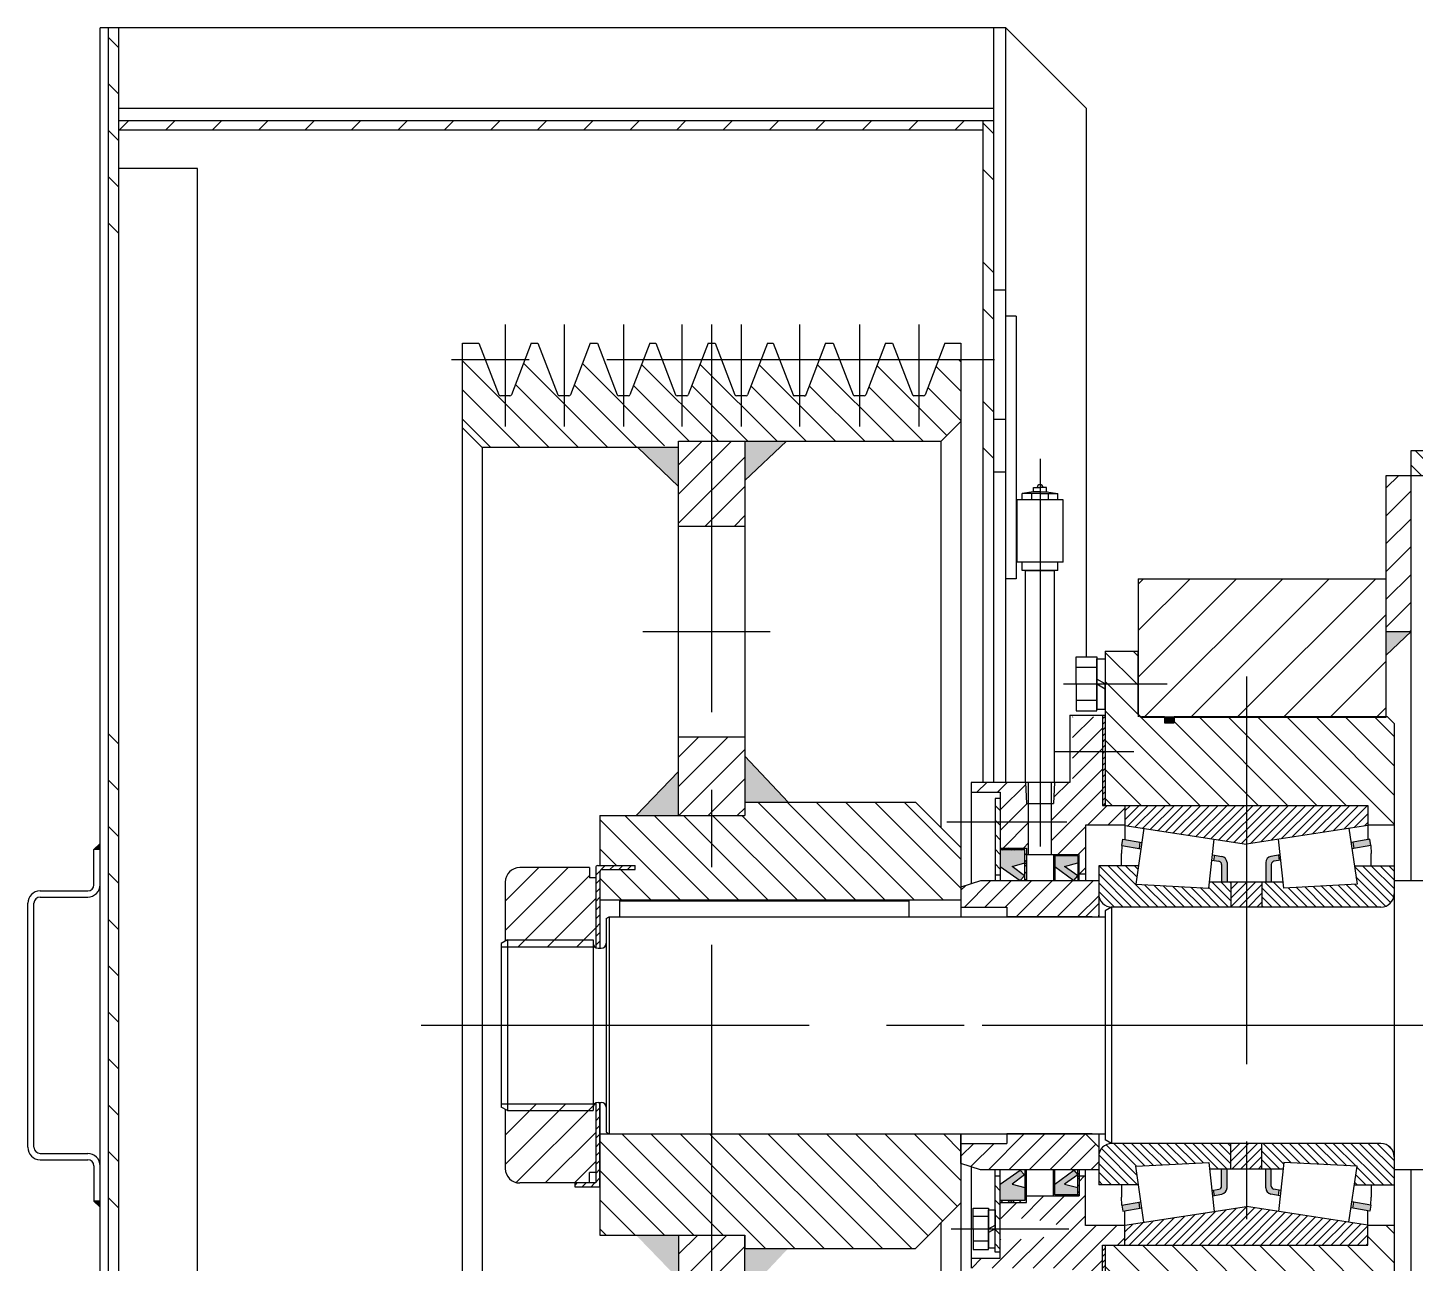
# Model space of a CAD drawing. Header units: millimetres. Extents: x 0 to 6300, y 0 to 4455.
# Drawn here: x 1472 to 2142, y 2899 to 3496 of the extents above; entities that cross this region are included whole.
import ezdxf

# ---------------------------------------------------------------- set-up
doc = ezdxf.new("R2010")
doc.units = ezdxf.units.MM
doc.header["$LTSCALE"] = 150
doc.linetypes.add('G', pattern=[2, 1.25, -0.25, 0.25, -0.25])
doc.linetypes.add('K', pattern=[2.5, 1.25, -0.25, 0.25, -0.25, 0.25, -0.25])
for name, color, linetype in [('01', 7, 'Continuous'), ('02', 1, 'Continuous'), ('05', 142, 'G'), ('07', 6, 'K'), ('11', 3, 'Continuous')]:
    doc.layers.add(name, color=color, linetype=linetype)
pattern_1 = [(45, (1278.381, 2296.06), (-7.07107, 7.07107), [])]
pattern_2 = [(135, (1278.381, 2296.06), (-7.07107, -7.07107), [])]
pattern_3 = [(45, (1278.3815, 2296.0595), (-4.949747, 4.949747), [])]
pattern_4 = [(45, (1488.102, 2243.0879), (-1.4142136, 1.4142136), [])]
pattern_5 = [(45, (1278.3815, 2296.0595), (-2.12132, 2.12132), [])]
pattern_6 = [(135, (1278.3815, 2296.0595), (-3.535534, -3.535534), [])]
pattern_7 = [(135, (1278.3815, 2296.0595), (-4.490128, -4.490128), []), (135, (1277.82, 2295.498), (-4.490128, -4.490128), []), (135, (1277.259, 2294.937), (-4.490128, -4.490128), []), (135, (1275.575, 2293.253), (-4.490128, -4.490128), [])]

# ---------------------------------------------------------------- blocks, each defined once
blk = doc.blocks.new('*U13')
at = {"layer": '01'}
for p, q in [((-9.2, 3.1), (-9.2, 0)), ((0, 3.1), (-9.2, 3.1)), ((-9.2, 0), (0, 0)), ((0, 0), (-1.79, 3.1)), ((0, 3.1), (1.79, 0)), ((0, 3.1), (9.2, 3.1)), ((9.2, 0), (0, 0)), ((9.2, 3.1), (9.2, 0))]:
    blk.add_line(p, q, dxfattribs=at)
at = {"layer": '05'}
blk.add_line((0, 5.2), (0, -2.1), dxfattribs=at)
blk = doc.blocks.new('*U12')
at = {"layer": '01'}
for p, q in [((-12.2, 4.1), (-12.2, 0)), ((0, 4.1), (-12.2, 4.1)), ((-12.2, 0), (0, 0)), ((0, 0), (-2.37, 4.1)), ((0, 4.1), (2.37, 0)), ((0, 4.1), (12.2, 4.1)), ((12.2, 0), (0, 0)), ((12.2, 4.1), (12.2, 0))]:
    blk.add_line(p, q, dxfattribs=at)
at = {"layer": '05'}
blk.add_line((0, 6.2), (0, -2.1), dxfattribs=at)

msp = doc.modelspace()

# ---------------------------------------------------------------- hatches: boundary and pattern name
at = {"layer": '01'}
msp.add_hatch(color=256, dxfattribs=at).paths.add_polyline_path([(2128.49, 3192.68), (2128.49, 3204.2), (2140.49, 3204.2)])
at = {"layer": '01', "linetype": 'Continuous'}
h = msp.add_hatch(color=7, dxfattribs=at)
h.paths.add_polyline_path([(1786.27, 2890.96), (1765.73, 2912.2), (1786.27, 2912.2)])
h.paths.add_polyline_path([(1839.26, 2905.75), (1818.27, 2883.47), (1818.27, 2905.75)])
h.paths.add_polyline_path([(1786.27, 2734.2), (1766.57, 2734.2), (1786.27, 2753.15)])
h.paths.add_polyline_path([(1838.48, 2731.2), (1818.27, 2731.2), (1818.27, 2750.16)])
at = {"layer": '02', "linetype": 'Continuous'}
h = msp.add_hatch(dxfattribs=at)
h.set_pattern_fill('LINE', color=1, scale=5, angle=45, style=0)
h.set_pattern_definition([(45, (-7916.153, 9.072), (-11.22532, 11.22532), [])])
h.paths.add_polyline_path([(1515.59, 3451.2), (1515.59, 3446.7), (1933.59, 3446.7), (1933.59, 3451.2)])
h = msp.add_hatch(dxfattribs=at)
h.set_pattern_fill('_USER', color=1, scale=10, angle=135, style=0, pattern_type=0)
h.set_pattern_definition(pattern_2)
h.paths.add_polyline_path([(1779.52, 3293.2), (1779.52, 3296.2), (1913.32, 3296.2), (1922.82, 3305.7), (1922.82, 3335.5), (1911.92, 3335.5), (1905.28, 3318.2), (1899.55, 3318.2), (1892.91, 3335.5), (1883.22, 3335.5), (1876.58, 3318.2), (1870.85, 3318.2), (1864.21, 3335.5), (1854.22, 3335.5), (1847.58, 3318.2), (1841.85, 3318.2), (1835.21, 3335.5), (1826.12, 3335.5), (1819.48, 3318.2), (1813.75, 3318.2), (1807.11, 3335.5), (1797.42, 3335.5), (1790.78, 3318.2), (1785.05, 3318.2), (1778.41, 3335.5), (1769.22, 3335.5), (1762.58, 3318.2), (1756.85, 3318.2), (1750.21, 3335.5), (1740.42, 3335.5), (1733.78, 3318.2), (1728.05, 3318.2), (1721.41, 3335.5), (1711.92, 3335.5), (1705.28, 3318.2), (1699.55, 3318.2), (1692.91, 3335.5), (1681.82, 3335.5), (1681.82, 3302.7), (1691.32, 3293.2)])
h.paths.add_polyline_path([(1779.52, 2731.2), (1779.52, 2734.2), (1691.32, 2734.2), (1681.82, 2724.7), (1681.82, 2691.9), (1692.91, 2691.9), (1699.55, 2709.2), (1705.28, 2709.2), (1711.92, 2691.9), (1721.41, 2691.9), (1728.05, 2709.2), (1733.78, 2709.2), (1740.42, 2691.9), (1750.21, 2691.9), (1756.85, 2709.2), (1762.58, 2709.2), (1769.22, 2691.9), (1778.41, 2691.9), (1785.05, 2709.2), (1790.78, 2709.2), (1797.42, 2691.9), (1807.11, 2691.9), (1813.75, 2709.2), (1819.48, 2709.2), (1826.12, 2691.9), (1835.21, 2691.9), (1841.85, 2709.2), (1847.58, 2709.2), (1854.22, 2691.9), (1864.21, 2691.9), (1870.85, 2709.2), (1876.58, 2709.2), (1883.22, 2691.9), (1892.91, 2691.9), (1899.55, 2709.2), (1905.28, 2709.2), (1911.92, 2691.9), (1922.82, 2691.9), (1922.82, 2721.7), (1913.32, 2731.2)])
h = msp.add_hatch(dxfattribs=at)
h.set_pattern_fill('_USER', color=1, scale=10, angle=45, style=0, pattern_type=0)
h.set_pattern_definition(pattern_1)
h.paths.add_polyline_path([(1786.27, 3255.2), (1818.27, 3255.2), (1818.27, 3296.2), (1786.27, 3296.2)])
h.paths.add_polyline_path([(1786.27, 3115.2), (1818.27, 3115.2), (1818.27, 3153.2), (1786.27, 3153.2)])
h.paths.add_polyline_path([(1786.27, 2874.2), (1818.27, 2874.2), (1818.27, 2912.2), (1786.27, 2912.2)])
h.paths.add_polyline_path([(1786.27, 2772.2), (1786.27, 2731.2), (1818.27, 2731.2), (1818.27, 2772.2)])
h = msp.add_hatch(dxfattribs=at)
h.set_pattern_fill('LINE', color=1, scale=2, angle=135, style=0)
h.set_pattern_definition([(135, (-4177.6185, -1604.6116), (-4.490128, -4.490128), [])])
h.paths.add_polyline_path([(2162.99, 3279.7), (2162.99, 3291.7), (2140.49, 3291.7), (2140.49, 3279.7)])
h.paths.add_polyline_path([(2162.99, 3291.7), (2162.99, 3279.7), (2182.49, 3279.7), (2182.49, 3291.7)])
h.paths.add_polyline_path([(2309.49, 3291.7), (2309.49, 3279.7), (2328.99, 3279.7), (2328.99, 3291.7)])
h.paths.add_polyline_path([(2328.99, 3291.7), (2328.99, 3279.7), (2351.49, 3279.7), (2351.49, 3291.7)])
at = {"layer": '02'}
h = msp.add_hatch(dxfattribs=at)
h.set_pattern_fill('LINE', color=256, scale=3, angle=45, style=0)
h.set_pattern_definition([(45, (-4177.618, -1604.612), (-6.735192, 6.735192), [])])
h.paths.add_polyline_path([(2128.49, 3204.2), (2140.49, 3204.2), (2140.49, 3279.7), (2128.49, 3279.7)])
h.paths.add_polyline_path([(2128.49, 2803.7), (2140.49, 2803.7), (2140.49, 2823.2), (2128.49, 2823.2)])
h = msp.add_hatch(dxfattribs=at)
h.set_pattern_fill('LINE', color=256, scale=5, angle=45, style=0)
h.set_pattern_definition([(45, (199.65, -1545.271), (-11.22532, 11.22532), [])])
h.paths.add_polyline_path([(2128.49, 3162.7), (2128.49, 3229.7), (2008.49, 3229.7), (2008.49, 3164.2), (2009.99, 3162.7)])
h.paths.add_polyline_path([(2061.49, 2785.2), (2128.49, 2785.2), (2128.49, 2864.7), (2049.49, 2864.7), (2049.49, 2860.85), (2059.49, 2856.2), (2059.49, 2842.2), (2061.49, 2842.2), (2061.49, 2830.2)])
h.paths.add_polyline_path([(2037.49, 2830.2), (2037.49, 2842.2), (2039.49, 2842.2), (2039.49, 2856.2), (2048.93, 2861.11), (2049.49, 2860.85), (2049.49, 2864.7), (2009.99, 2864.7), (2008.49, 2863.2), (2008.49, 2791.2), (2008.49, 2785.2), (2037.49, 2785.2)])
h.paths.add_polyline_path([(2037.49, 2830.2), (2039.49, 2830.2), (2039.49, 2842.2), (2037.49, 2842.2)], flags=16)
h.paths.add_polyline_path([(2059.49, 2830.2), (2061.49, 2830.2), (2061.49, 2842.2), (2059.49, 2842.2)], flags=17)
h = msp.add_hatch(dxfattribs=at)
h.set_pattern_fill('_USER', color=256, scale=2, angle=45, style=0, pattern_type=0)
h.set_pattern_definition(pattern_4)
h.paths.add_polyline_path([(1992.59, 3162.95), (1991.27, 3162.95), (1991.27, 3120.06), (1992.59, 3120.06)])
at = {"layer": '02', "linetype": 'Continuous'}
for points in [[(2025.99, 3160.05), (2025.99, 3162.85), (2021.19, 3162.85), (2021.19, 3160.05)], [(1506.59, 3101.7), (1503.59, 3098.7), (1506.59, 3098.7)], [(1972.94, 3090.52), (1979.41, 3092.22), (1979.41, 3095.7), (1968.27, 3095.7), (1968.27, 3090.52), (1977.35, 3083.7), (1979.41, 3086.03)], [(1972.94, 2936.89), (1979.41, 2941.37), (1977.35, 2943.7), (1968.27, 2936.89), (1968.27, 2931.7), (1979.41, 2931.7), (1979.41, 2935.18)], [(1506.59, 2925.7), (1503.59, 2928.7), (1506.59, 2928.7)]]:
    msp.add_hatch(color=1, dxfattribs=at).paths.add_polyline_path(points)
h = msp.add_hatch(dxfattribs=at)
h.set_pattern_fill('_USER', color=1, scale=10, angle=135, style=0, pattern_type=0)
h.set_pattern_definition(pattern_2)
h.paths.add_polyline_path([(1922.82, 3074.4), (1922.82, 3099.65), (1900.82, 3121.65), (1818.27, 3121.65), (1818.27, 3115.2), (1748.22, 3115.2), (1748.22, 3090.98), (1765.22, 3090.98), (1765.22, 3088.98), (1749.22, 3088.98, 0.414214), (1748.22, 3087.98), (1748.22, 3074.4)])
h.paths.add_polyline_path([(1900.82, 2905.75), (1922.82, 2927.75), (1922.82, 2961.2), (1748.22, 2961.2), (1748.22, 2912.2), (1818.27, 2912.2), (1818.27, 2905.75)])
at = {"layer": '02'}
h = msp.add_hatch(dxfattribs=at)
h.set_pattern_fill('_USER', color=256, scale=5, angle=135, style=0, pattern_type=0)
h.set_pattern_definition(pattern_6)
h.paths.add_polyline_path([(1941.82, 3112.15), (1939.32, 3112.15), (1939.32, 3104.45), (1939.32, 3086.55), (1941.82, 3086.55)])
h.paths.add_polyline_path([(1941.82, 3123.4), (1939.32, 3123.4), (1939.32, 3112.15), (1941.82, 3112.15)])
at = {"layer": '02', "linetype": 'Continuous'}
h = msp.add_hatch(dxfattribs=at)
h.set_pattern_fill('PLASTI', color=1, angle=135, style=0)
h.set_pattern_definition(pattern_7)
h.paths.add_polyline_path([(1954.52, 3099.45), (1941.82, 3099.45), (1941.82, 3098.49), (1953.72, 3098.49), (1953.72, 3083.55), (1954.52, 3083.55)])
h = msp.add_hatch(color=1, dxfattribs=at)
h.paths.add_polyline_path([(1941.82, 3090.52), (1951.45, 3083.7), (1953.5, 3086.03), (1947.63, 3090.52), (1953.72, 3092.22), (1953.72, 3098.49), (1941.82, 3098.49)])
h.paths.add_polyline_path([(1947.63, 2936.89), (1953.58, 2941.37), (1951.53, 2943.7), (1941.82, 2936.89), (1941.82, 2932.14), (1941.82, 2928.91), (1953.72, 2928.91), (1953.72, 2935.29)])
h = msp.add_hatch(dxfattribs=at)
h.set_pattern_fill('PLASTI', color=1, angle=135, style=0)
h.set_pattern_definition(pattern_7)
h.paths.add_polyline_path([(1968.27, 3095.7), (1979.41, 3095.7), (1979.41, 3083.55), (1979.92, 3083.55), (1979.92, 3096.25), (1967.58, 3096.25), (1967.58, 3083.55), (1968.27, 3083.55), (1968.27, 3090.52)])
h = msp.add_hatch(dxfattribs=at)
h.set_pattern_fill('_USER', color=1, scale=10, angle=45, style=0, pattern_type=0)
h.set_pattern_definition(pattern_1)
h.paths.add_polyline_path([(1744.99, 3054.98), (1744.99, 3053.38, 0.271164), (1746.22, 3051.28), (1746.22, 3084.98), (1743.22, 3084.98), (1743.22, 3089.98), (1709.49, 3089.98, 0.414214), (1702.49, 3082.98), (1702.49, 3054.4), (1703.49, 3054.98)])
h.paths.add_polyline_path([(1743.22, 2937.43), (1743.22, 2942.43), (1746.22, 2942.43), (1746.22, 2976.12, 0.271164), (1744.99, 2974.03), (1744.99, 2972.43), (1703.49, 2972.43), (1702.49, 2973), (1702.49, 2944.43, 0.414214), (1709.49, 2937.43)])
h.paths.add_polyline_path([(1744.99, 3051.7), (1744.99, 3054.98), (1703.49, 3054.98), (1703.49, 3051.7)], flags=17)
h.paths.add_polyline_path([(1703.49, 2975.7), (1703.49, 2972.43), (1744.99, 2972.43), (1744.99, 2975.7)], flags=17)
h = msp.add_hatch(dxfattribs=at)
h.set_pattern_fill('_USER', color=1, scale=3, angle=45, style=0, pattern_type=0)
h.set_pattern_definition(pattern_5)
h.paths.add_polyline_path([(1763.22, 3088.98), (1763.22, 3090.98), (1747.22, 3090.98, 0.414214), (1746.22, 3089.98), (1746.22, 3051.28, 0.128605), (1747.39, 3050.98), (1748.22, 3050.98), (1748.22, 3087.98, -0.414214), (1749.22, 3088.98)])
h = msp.add_hatch(dxfattribs=at)
h.set_pattern_fill('_USER', color=1, scale=7, angle=45, style=0, pattern_type=0)
h.set_pattern_definition(pattern_3)
h.paths.add_polyline_path([(1989.42, 3082.2), (1989.42, 3083.55), (1932.32, 3083.55), (1922.82, 3080.55), (1922.82, 3070.85), (1945.02, 3070.85), (1945.02, 3066.2), (1983.02, 3066.2), (1989.42, 3072.6)])
h.paths.add_polyline_path([(1989.42, 2954.8), (1983.02, 2961.2), (1945.02, 2961.2), (1945.02, 2956.55), (1922.82, 2956.55), (1922.82, 2946.85), (1932.32, 2943.85), (1989.42, 2943.85)])
h = msp.add_hatch(dxfattribs=at)
h.set_pattern_fill('_USER', color=1, scale=3, angle=45, style=0, pattern_type=0)
h.set_pattern_definition(pattern_5)
h.paths.add_polyline_path([(2060.85, 3083.09), (2053.35, 3083.09), (2053.35, 3070.85), (2060.85, 3070.85)])
h.paths.add_polyline_path([(2068.35, 3083.09), (2060.85, 3083.09), (2060.85, 3070.85), (2068.35, 3070.85)])
h.paths.add_polyline_path([(2060.85, 2956.55), (2053.35, 2956.55), (2053.35, 2944.31), (2060.85, 2944.31)])
h.paths.add_polyline_path([(2060.85, 2944.31), (2068.35, 2944.31), (2068.35, 2956.55), (2060.85, 2956.55)])
h = msp.add_hatch(dxfattribs=at)
h.set_pattern_fill('_USER', color=1, scale=3, angle=45, style=0, pattern_type=0)
h.set_pattern_definition(pattern_5)
h.paths.add_polyline_path([(1748.22, 2976.43), (1747.39, 2976.43, 0.128605), (1746.22, 2976.12), (1746.22, 2937.43), (1736.22, 2937.43), (1736.22, 2935.43), (1748.22, 2935.43)])
at = {"layer": '02'}
h = msp.add_hatch(dxfattribs=at)
h.set_pattern_fill('_USER', color=256, scale=5, angle=135, style=0, pattern_type=0)
h.set_pattern_definition(pattern_6)
h.paths.add_polyline_path([(1939.32, 2915.25), (1941.41, 2915.25), (1941.82, 2915.25), (1941.82, 2940.85), (1939.32, 2940.85)])
h.paths.add_polyline_path([(1939.32, 2907.55), (1939.32, 2904), (1941.82, 2904), (1941.82, 2915.25), (1939.32, 2915.25)])
at = {"layer": '02', "linetype": 'Continuous'}
h = msp.add_hatch(dxfattribs=at)
h.set_pattern_fill('PLASTI', color=1, angle=135, style=0)
h.set_pattern_definition(pattern_7)
h.paths.add_polyline_path([(1954.52, 2943.85), (1953.72, 2943.85), (1953.72, 2928.91), (1941.82, 2928.91), (1941.82, 2927.95), (1954.52, 2927.95)])
h.paths.add_polyline_path([(1968.27, 2936.89), (1968.27, 2943.85), (1967.58, 2943.85), (1967.58, 2931.15), (1979.92, 2931.15), (1979.92, 2943.85), (1979.41, 2943.85), (1979.41, 2931.7), (1968.27, 2931.7)])
h = msp.add_hatch(dxfattribs=at)
h.set_pattern_fill('_USER', color=1, scale=2, angle=45, style=0, pattern_type=0)
h.set_pattern_definition(pattern_4)
h.paths.add_polyline_path([(1992.59, 2907.34), (1991.27, 2907.34), (1991.27, 2864.45), (1992.59, 2864.45)])
at = {"layer": '07', "linetype": 'K'}
h = msp.add_hatch(color=6, dxfattribs=at)
h.paths.add_polyline_path([(1786.27, 3136.44), (1765.73, 3115.2), (1786.27, 3115.2)])
h.paths.add_polyline_path([(1839.26, 3121.65), (1818.27, 3143.94), (1818.27, 3121.65)])
h.paths.add_polyline_path([(1786.27, 3293.2), (1766.57, 3293.2), (1786.27, 3274.25)])
h.paths.add_polyline_path([(1838.48, 3296.2), (1818.27, 3296.2), (1818.27, 3277.25)])
at = {"layer": '11', "linetype": 'Continuous'}
h = msp.add_hatch(dxfattribs=at)
h.set_pattern_fill('_USER', color=3, scale=10, angle=135, style=0, pattern_type=0)
h.set_pattern_definition(pattern_2)
h.paths.add_polyline_path([(1992.59, 3178.8), (2008.49, 3178.8), (2008.49, 3194.68), (1992.59, 3194.68)])
h = msp.add_hatch(dxfattribs=at)
h.set_pattern_fill('_USER', color=3, scale=10, angle=135, style=0, pattern_type=0)
h.set_pattern_definition(pattern_2)
h.paths.add_polyline_path([(2025.99, 3160.05), (2021.19, 3160.05), (2021.19, 3162.85), (2010.06, 3162.85, -0.414214), (2008.49, 3164.42), (2008.49, 3178.8), (1992.59, 3178.8), (1992.59, 3120.06), (2060.85, 3120.06), (2060.85, 3162.85), (2025.99, 3162.85)])
h.paths.add_polyline_path([(2119.59, 3120.06), (2119.59, 3110.54), (2132.29, 3110.54), (2132.29, 3159.65), (2129.09, 3162.85), (2060.85, 3162.85), (2060.85, 3120.06)])
h = msp.add_hatch(dxfattribs=at)
h.set_pattern_fill('_USER', color=3, scale=7, angle=45, style=0, pattern_type=0)
h.set_pattern_definition(pattern_3)
h.paths.add_polyline_path([(1991.27, 3162.95), (1976.79, 3162.95), (1976.79, 3131.2), (1968.07, 3131.2), (1967.57, 3120.95), (1966.62, 3120.95), (1966.62, 3096.25), (1979.92, 3096.25), (1979.92, 3086.75), (1983.12, 3086.75), (1983.12, 3110.55), (2002.12, 3110.55), (2002.12, 3120.06), (1991.27, 3120.06)])
h.paths.add_polyline_path([(1955.52, 3112.15), (1955.52, 3120.95), (1954.57, 3120.95), (1954.07, 3131.2), (1927.77, 3131.2), (1927.77, 3126.4), (1941.82, 3126.4), (1941.82, 3112.15)])
h.paths.add_polyline_path([(1954.52, 3099.45), (1954.52, 3096.25), (1955.52, 3096.25), (1955.52, 3112.15), (1941.82, 3112.15), (1941.82, 3099.45)])
h.paths.add_polyline_path([(1976.79, 2896.2), (1976.79, 2864.45), (1991.27, 2864.45), (1991.27, 2907.34), (2002.12, 2907.34), (2002.12, 2916.85), (1983.12, 2916.85), (1983.12, 2940.65), (1979.92, 2940.65), (1979.92, 2931.15), (1954.52, 2931.15), (1954.52, 2927.95), (1941.82, 2927.95), (1941.82, 2920.25), (1960.75, 2920.25), (1960.75, 2919.25), (1967.75, 2919.25), (1970.06, 2915.25), (1967.75, 2911.25), (1960.75, 2911.25), (1960.75, 2910.25), (1941.82, 2910.25), (1941.82, 2901), (1927.77, 2901), (1927.77, 2896.2)])
h = msp.add_hatch(dxfattribs=at)
h.set_pattern_fill('_USER', color=3, scale=3, angle=45, style=0, pattern_type=0)
h.set_pattern_definition(pattern_5)
h.paths.add_polyline_path([(2002.12, 3120.06), (2002.12, 3110.41), (2060.85, 3101.38), (2060.85, 3120.06)])
h.paths.add_polyline_path([(2119.59, 3110.41), (2119.59, 3120.06), (2060.85, 3120.06), (2060.85, 3101.38)])
h.paths.add_polyline_path([(2060.85, 2907.34), (2060.85, 2926.02), (2002.12, 2916.99), (2002.12, 2907.34)])
h.paths.add_polyline_path([(2119.59, 2907.34), (2119.59, 2916.99), (2060.85, 2926.02), (2060.85, 2907.34)])
h = msp.add_hatch(color=3, dxfattribs=at)
h.paths.add_polyline_path([(2008.96, 3099.25), (2009.37, 3102.22), (2001.1, 3103.65), (2000.62, 3100.69)])
h.paths.add_polyline_path([(2045.41, 3095.95), (2045.01, 3093.42), (2047.57, 3093.01, -0.368121), (2048.84, 3091.53), (2048.84, 3083.09), (2051.48, 3083.09), (2051.48, 3092.37, 0.364625), (2048.99, 3095.33)])
h = msp.add_hatch(color=3, dxfattribs=at)
h.paths.add_polyline_path([(2112.74, 3099.25), (2112.34, 3102.22), (2120.6, 3103.65), (2121.09, 3100.69)])
h.paths.add_polyline_path([(2076.29, 3095.95), (2076.7, 3093.42), (2074.13, 3093.01, 0.368121), (2072.87, 3091.53), (2072.87, 3083.09), (2070.23, 3083.09), (2070.23, 3092.37, -0.364625), (2072.72, 3095.33)])
h = msp.add_hatch(dxfattribs=at)
h.set_pattern_fill('_USER', color=3, scale=3, angle=135, style=0, pattern_type=0)
h.set_pattern_definition([(135, (1278.3815, 2296.0595), (-2.12132, -2.12132), [])])
h.paths.add_polyline_path([(2053.35, 3070.85), (2053.35, 3083.09), (2043.03, 3083.09), (2042.7, 3080.07), (2007.36, 3081.9), (2008.65, 3090.85), (1989.42, 3090.85), (1989.42, 3077.25, 0.414214), (1995.82, 3070.85)])
h.paths.add_polyline_path([(2125.89, 3070.85, 0.414214), (2132.29, 3077.25), (2132.29, 3090.85), (2113.06, 3090.85), (2114.34, 3081.9), (2079.01, 3080.07), (2078.68, 3083.09), (2068.35, 3083.09), (2068.35, 3070.85)])
h.paths.add_polyline_path([(2042.7, 2947.34), (2043.03, 2944.31), (2053.35, 2944.31), (2053.35, 2956.55), (1995.82, 2956.55, 0.414214), (1989.42, 2950.15), (1989.42, 2936.55), (2008.65, 2936.55), (2007.36, 2945.5)])
h.paths.add_polyline_path([(2114.34, 2945.5), (2113.06, 2936.55), (2132.29, 2936.55), (2132.29, 2950.15, 0.414214), (2125.89, 2956.55), (2068.35, 2956.55), (2068.35, 2944.31), (2078.68, 2944.31), (2079.01, 2947.34)])
h = msp.add_hatch(color=3, dxfattribs=at)
h.paths.add_polyline_path([(2008.96, 2928.16), (2009.37, 2925.18), (2001.1, 2923.75), (2000.62, 2926.71)])
h.paths.add_polyline_path([(2045.41, 2931.45), (2045.01, 2933.98), (2047.57, 2934.39, 0.368121), (2048.84, 2935.87), (2048.84, 2944.31), (2051.48, 2944.31), (2051.48, 2935.03, -0.364625), (2048.99, 2932.07)])
h = msp.add_hatch(color=3, dxfattribs=at)
h.paths.add_polyline_path([(2112.74, 2928.16), (2112.34, 2925.18), (2120.6, 2923.75), (2121.09, 2926.71)])
h.paths.add_polyline_path([(2076.29, 2931.45), (2076.7, 2933.98), (2074.13, 2934.39, -0.368121), (2072.87, 2935.87), (2072.87, 2944.31), (2070.23, 2944.31), (2070.23, 2935.03, 0.364625), (2072.72, 2932.07)])
h = msp.add_hatch(dxfattribs=at)
h.set_pattern_fill('_USER', color=3, scale=10, angle=135, style=0, pattern_type=0)
h.set_pattern_definition(pattern_2)
h.paths.add_polyline_path([(2129.09, 2864.55), (2132.29, 2867.75), (2132.29, 2916.86), (2119.59, 2916.86), (2119.59, 2907.34), (1992.59, 2907.34), (1992.59, 2848.6), (2008.49, 2848.6), (2008.49, 2862.98, -0.414214), (2010.06, 2864.55), (2021.19, 2864.55), (2021.19, 2867.35), (2025.99, 2867.35), (2025.99, 2864.55)])
h.paths.add_polyline_path([(1992.59, 2848.6), (1992.59, 2832.73), (2008.49, 2832.73), (2008.49, 2848.6)])

# ---------------------------------------------------------------- linework, layer by layer
for p, q in [((1954.07, 3131.2), (1954.07, 3233.64)), ((1954.07, 3233.64), (1968.07, 3233.64)), ((1968.07, 3131.2), (1968.07, 3233.64)), ((1992.59, 3194.68), (1992.59, 3120.06)), ((1992.59, 3194.68), (2008.49, 3194.68)), ((2008.49, 3164.42), (2008.49, 3194.68)), ((1975.47, 3163.7), (1975.47, 3131.2)), ((1975.47, 3163.7), (1992.59, 3163.7)), ((1991.27, 3163.7), (1991.27, 3120.06)), ((2021.19, 3162.85), (2010.06, 3162.85)), ((2129.09, 3162.85), (2025.99, 3162.85)), ((2129.09, 3162.85), (2132.29, 3159.65)), ((2132.29, 3159.65), (2132.29, 2867.75)), ((1975.47, 3131.2), (1927.77, 3131.2)), ((1927.77, 3131.2), (1927.77, 3082.11)), ((1955.52, 3096.25), (1955.52, 3131.2)), ((1966.62, 3096.25), (1966.62, 3131.2)), ((1927.77, 3126.4), (1941.82, 3126.4)), ((1941.82, 3123.4), (1939.32, 3123.4)), ((1939.32, 3123.4), (1939.32, 3083.55)), ((1941.82, 3126.4), (1941.82, 3083.55)), ((1954.57, 3120.95), (1967.57, 3120.95)), ((1991.27, 3120.06), (2119.59, 3120.06)), ((2002.12, 3120.06), (2002.12, 3103.47)), ((2119.59, 3120.06), (2119.59, 3103.47)), ((1983.12, 3110.55), (1983.12, 3083.55)), ((2002.12, 3110.55), (1983.12, 3110.55)), ((2002.12, 3110.41), (2060.85, 3101.38)), ((2011.26, 3109), (2007.36, 3081.9)), ((2119.59, 3110.41), (2060.85, 3101.38)), ((2110.45, 3109), (2114.34, 3081.9)), ((2132.29, 3110.54), (2119.59, 3110.54)), ((2001.1, 3103.65), (2010.26, 3102.07)), ((2042.7, 3080.07), (2045.29, 3103.77)), ((2079.01, 3080.07), (2076.42, 3103.77)), ((2120.6, 3103.65), (2111.44, 3102.07)), ((1503.59, 3081.7), (1503.59, 3098.7)), ((1506.59, 3081.7), (1506.59, 3098.7)), ((1941.82, 3099.45), (1954.52, 3099.45)), ((1953.72, 3083.55), (1953.72, 3098.49)), ((1954.52, 3099.45), (1954.52, 3083.55)), ((1954.52, 3096.25), (1979.92, 3096.25)), ((1967.58, 3096.25), (1967.58, 3083.55)), ((1979.92, 3083.55), (1979.92, 3096.25)), ((2044.17, 3093.56), (2047.57, 3093.01)), ((2044.45, 3096.12), (2048.99, 3095.33)), ((2045.41, 3095.95), (2045.01, 3093.42)), ((2077.25, 3096.12), (2072.72, 3095.33)), ((2077.53, 3093.56), (2074.13, 3093.01)), ((2076.29, 3095.95), (2076.7, 3093.42)), ((1939.32, 3086.55), (1941.82, 3086.55)), ((1968.27, 3090.52), (1968.27, 3083.55)), ((1983.12, 3086.75), (1979.92, 3086.75)), ((2008.65, 3090.85), (1989.42, 3090.85)), ((1989.42, 3090.85), (1989.42, 3066.2)), ((2048.84, 3091.53), (2048.84, 3083.09)), ((2051.48, 3092.37), (2051.48, 3083.09)), ((2070.23, 3092.37), (2070.23, 3083.09)), ((2072.87, 3091.53), (2072.87, 3083.09)), ((2113.06, 3090.85), (2132.29, 3090.85)), ((2132.29, 3090.85), (2132.29, 2936.55)), ((1932.32, 3083.55), (1922.82, 3080.55)), ((1989.42, 3083.55), (1932.32, 3083.55)), ((2007.36, 3081.9), (2042.7, 3080.07)), ((2043.03, 3083.09), (2078.68, 3083.09)), ((2053.35, 3083.09), (2053.35, 3070.85)), ((2068.35, 3083.09), (2068.35, 3070.85)), ((2114.34, 3081.9), (2079.01, 3080.07)), ((2173.59, 3083.55), (2132.29, 3083.55)), ((1471.59, 2954.7), (1471.59, 3072.7)), ((1474.59, 2954.7), (1474.59, 3072.7)), ((1751.29, 3065.33), (1752.79, 3066.2)), ((1752.79, 3066.2), (1992.59, 3066.2)), ((1752.79, 3066.2), (1752.79, 2961.2)), ((1922.82, 3070.85), (1945.02, 3070.85)), ((1945.02, 3070.85), (1945.02, 3066.2)), ((1986.22, 3066.2), (1945.02, 3066.2)), ((1983.02, 3066.2), (1989.42, 3072.6)), ((1989.42, 3066.2), (1989.42, 3067.04)), ((1995.59, 3070.85), (1992.59, 3069.12)), ((1992.59, 3069.12), (1992.59, 2958.28)), ((2125.89, 3070.85), (1995.59, 3070.85)), ((1995.59, 3070.85), (1995.59, 2956.55)), ((1751.29, 3065.33), (1751.29, 2962.07)), ((1703.49, 3054.98), (1700.49, 3053.24)), ((1700.49, 3053.24), (1700.49, 2974.16)), ((1703.49, 3054.98), (1703.49, 2972.43)), ((1703.49, 3054.98), (1744.99, 3054.98)), ((1744.99, 3054.98), (1744.99, 2972.43)), ((1703.49, 2972.43), (1700.49, 2974.16)), ((1703.49, 2972.43), (1744.99, 2972.43)), ((1748.22, 2961.2), (1992.59, 2961.2)), ((1751.29, 2962.07), (1752.79, 2961.2)), ((1945.02, 2961.2), (1945.02, 2956.55)), ((1986.22, 2961.2), (1945.02, 2961.2)), ((1983.02, 2961.2), (1989.42, 2954.8)), ((1989.42, 2961.2), (1989.42, 2936.55)), ((1922.82, 2956.55), (1945.02, 2956.55)), ((1995.59, 2956.55), (1992.59, 2958.28)), ((2125.89, 2956.55), (1995.59, 2956.55)), ((2053.35, 2944.31), (2053.35, 2956.55)), ((2068.35, 2944.31), (2068.35, 2956.55)), ((1503.59, 2945.7), (1503.59, 2928.7)), ((1506.59, 2928.7), (1506.59, 2945.7)), ((1932.32, 2943.85), (1922.82, 2946.85)), ((1927.77, 2945.44), (1927.77, 2896.2)), ((2007.36, 2945.5), (2042.7, 2947.34)), ((2011.26, 2918.4), (2007.36, 2945.5)), ((2042.7, 2947.34), (2045.29, 2923.63)), ((2079.01, 2947.34), (2076.42, 2923.63)), ((2114.34, 2945.5), (2079.01, 2947.34)), ((2110.45, 2918.4), (2114.34, 2945.5)), ((1989.42, 2943.85), (1932.32, 2943.85)), ((1939.32, 2904), (1939.32, 2943.85)), ((1939.32, 2940.85), (1941.82, 2940.85)), ((1941.82, 2901), (1941.82, 2943.85)), ((1953.72, 2943.85), (1953.72, 2928.91)), ((1954.52, 2927.95), (1954.52, 2943.85)), ((1967.58, 2931.15), (1967.58, 2943.85)), ((1968.27, 2936.89), (1968.27, 2943.85)), ((1979.92, 2943.85), (1979.92, 2931.15)), ((1983.12, 2940.65), (1979.92, 2940.65)), ((1983.12, 2916.85), (1983.12, 2943.85)), ((2043.03, 2944.31), (2078.68, 2944.31)), ((2048.84, 2935.87), (2048.84, 2944.31)), ((2051.48, 2935.03), (2051.48, 2944.31)), ((2070.23, 2935.03), (2070.23, 2944.31)), ((2072.87, 2935.87), (2072.87, 2944.31)), ((2173.59, 2943.85), (2132.29, 2943.85)), ((2008.65, 2936.55), (1989.42, 2936.55)), ((2044.17, 2933.84), (2047.57, 2934.39)), ((2044.45, 2931.28), (2048.99, 2932.07)), ((2045.41, 2931.45), (2045.01, 2933.98)), ((2077.25, 2931.28), (2072.72, 2932.07)), ((2077.53, 2933.84), (2074.13, 2934.39)), ((2076.29, 2931.45), (2076.7, 2933.98)), ((2113.06, 2936.55), (2132.29, 2936.55)), ((1506.59, 2928.7), (1503.59, 2928.7)), ((1941.82, 2927.95), (1954.52, 2927.95)), ((1954.52, 2931.15), (1979.92, 2931.15)), ((2001.1, 2923.75), (2010.26, 2925.34)), ((2002.12, 2916.99), (2060.85, 2926.02)), ((2119.59, 2916.99), (2060.85, 2926.02)), ((2120.6, 2923.75), (2111.44, 2925.34)), ((2002.12, 2907.34), (2002.12, 2923.93)), ((2119.59, 2907.34), (2119.59, 2923.93)), ((2002.12, 2916.85), (1983.12, 2916.85)), ((2132.29, 2916.86), (2119.59, 2916.86)), ((1991.27, 2907.34), (2119.59, 2907.34)), ((1991.27, 2863.7), (1991.27, 2907.34)), ((1992.59, 2907.34), (2119.59, 2907.34)), ((1992.59, 2907.34), (1992.59, 2832.73)), ((2002.12, 2907.34), (2119.59, 2907.34)), ((1927.77, 2901), (1941.82, 2901)), ((1941.82, 2904), (1939.32, 2904))]:
    msp.add_line(p, q)
for centre, radius, start, end in [((2010.06, 3164.42), 1.57, 180, 270), ((2047.34, 3091.53), 1.5, 0, 80.83893), ((2048.48, 3092.37), 3, 0, 80.13239), ((2073.23, 3092.37), 3, 99.86761, 180), ((2074.37, 3091.53), 1.5, 99.16107, 180), ((1500.59, 3081.7), 3, 270, 0), ((1500.59, 3081.7), 6, 270, 0), ((1477.59, 3072.7), 6, 90, 180), ((1477.59, 3072.7), 3, 90, 180), ((1995.82, 3077.25), 6.4, 180, 270), ((2125.89, 3077.25), 6.4, 270, 0), ((1477.59, 2954.7), 6, 180, 270), ((1477.59, 2954.7), 3, 180, 270), ((1995.82, 2950.15), 6.4, 90, 180), ((2125.89, 2950.15), 6.4, 0, 90), ((1500.59, 2945.7), 6, 0, 90), ((1500.59, 2945.7), 3, 0, 90), ((2047.34, 2935.87), 1.5, 279.16107, 0), ((2048.48, 2935.03), 3, 279.86761, 0), ((2073.23, 2935.03), 3, 180, 260.13239), ((2074.37, 2935.87), 1.5, 180, 260.83893)]:
    msp.add_arc(centre, radius, start, end)
at = {"layer": '01', "color": 7, "linetype": 'Continuous'}
for p, q in [((1944.59, 3496.2), (1506.59, 3496.2)), ((1938.59, 3457.2), (1515.59, 3457.2)), ((1938.59, 3451.2), (1515.59, 3451.2)), ((1933.59, 3446.7), (1515.59, 3446.7)), ((1681.82, 2683.7), (1681.82, 3343.7)), ((1681.82, 3343.7), (1689.77, 3343.7)), ((1689.77, 3343.7), (1699.36, 3318.71)), ((1715.07, 3343.7), (1705.47, 3318.71)), ((1715.07, 3343.7), (1718.27, 3343.7)), ((1718.27, 3343.7), (1727.86, 3318.71)), ((1743.57, 3343.7), (1733.97, 3318.71)), ((1743.57, 3343.7), (1747.07, 3343.7)), ((1747.07, 3343.7), (1756.66, 3318.71)), ((1772.37, 3343.7), (1762.77, 3318.71)), ((1772.37, 3343.7), (1775.27, 3343.7)), ((1775.27, 3343.7), (1784.86, 3318.71)), ((1800.57, 3343.7), (1790.97, 3318.71)), ((1800.57, 3343.7), (1803.97, 3343.7)), ((1803.97, 3343.7), (1803.97, 3343.7)), ((1803.97, 3343.7), (1813.56, 3318.71)), ((1829.27, 3343.7), (1819.67, 3318.71)), ((1829.27, 3343.7), (1832.07, 3343.7)), ((1832.07, 3343.7), (1841.66, 3318.71)), ((1857.37, 3343.7), (1847.77, 3318.71)), ((1857.37, 3343.7), (1861.07, 3343.7)), ((1860.85, 3343.7), (1861.07, 3343.7)), ((1861.07, 3343.7), (1870.66, 3318.71)), ((1886.37, 3343.7), (1876.77, 3318.71)), ((1886.37, 3343.7), (1889.77, 3343.7)), ((1889.77, 3343.7), (1899.36, 3318.71)), ((1915.07, 3343.7), (1905.47, 3318.71)), ((1915.07, 3343.7), (1922.82, 3343.7)), ((1922.82, 3343.7), (1922.82, 3066.2)), ((1704.73, 3318.2), (1700.1, 3318.2)), ((1733.23, 3318.2), (1728.6, 3318.2)), ((1762.03, 3318.2), (1757.4, 3318.2)), ((1790.23, 3318.2), (1785.6, 3318.2)), ((1818.93, 3318.2), (1814.3, 3318.2)), ((1841.66, 3318.71), (1841.85, 3318.2)), ((1842.4, 3318.2), (1841.85, 3318.2)), ((1847.03, 3318.2), (1842.4, 3318.2)), ((1847.03, 3318.2), (1847.58, 3318.2)), ((1847.77, 3318.71), (1847.58, 3318.2)), ((1876.03, 3318.2), (1871.4, 3318.2)), ((1904.73, 3318.2), (1900.1, 3318.2)), ((1681.82, 3302.7), (1691.32, 3293.2)), ((1913.32, 3296.2), (1922.82, 3305.7)), ((1786.27, 3115.2), (1786.27, 3296.2)), ((1786.27, 3296.2), (1913.32, 3296.2)), ((1818.27, 3296.2), (1818.27, 3115.2)), ((1913.32, 3109.15), (1913.32, 3296.2)), ((1691.32, 3293.2), (1691.32, 2734.2)), ((1786.27, 3293.2), (1691.32, 3293.2)), ((2140.49, 3291.7), (2351.49, 3291.7)), ((2128.49, 3279.7), (2363.49, 3279.7)), ((1949.97, 3237.7), (1949.97, 3267.86)), ((1972.17, 3267.86), (1949.97, 3267.86)), ((1957.91, 3271.7), (1952.48, 3270.85)), ((1961.07, 3270.85), (1952.48, 3270.85)), ((1952.48, 3267.86), (1952.48, 3270.85)), ((1957.03, 3267.86), (1957.03, 3270.85)), ((1957.91, 3271.99), (1957.91, 3273.82)), ((1957.91, 3273.82), (1961.07, 3273.82)), ((1961.07, 3271.7), (1957.91, 3271.7)), ((1964.22, 3273.82), (1961.07, 3273.82)), ((1961.07, 3271.7), (1964.22, 3271.7)), ((1961.07, 3270.85), (1969.65, 3270.85)), ((1964.22, 3271.99), (1964.22, 3273.82)), ((1964.22, 3271.7), (1969.65, 3270.85)), ((1965.1, 3267.86), (1965.1, 3270.85)), ((1969.65, 3267.86), (1969.65, 3270.85)), ((1972.17, 3237.7), (1972.17, 3267.86)), ((1786.27, 3255.2), (1818.27, 3255.2)), ((1972.17, 3237.7), (1949.97, 3237.7)), ((1952.43, 3233.64), (1952.43, 3237.7)), ((1969.7, 3233.64), (1969.7, 3237.7)), ((1969.7, 3233.64), (1952.43, 3233.64)), ((1967.92, 3233.64), (1954.22, 3233.64)), ((1954.22, 3233.64), (1967.92, 3233.64)), ((2008.49, 3229.7), (2008.49, 3162.85)), ((2128.49, 3204.2), (2140.49, 3204.2)), ((2009.99, 3162.7), (2128.49, 3162.7)), ((1786.27, 3153.2), (1818.27, 3153.2)), ((1818.27, 3143.94), (1839.26, 3121.65)), ((1765.73, 3115.2), (1786.27, 3136.44)), ((1818.27, 3121.65), (1900.82, 3121.65)), ((1900.82, 3121.65), (1922.82, 3099.65)), ((1748.22, 3115.2), (1748.22, 3090.98)), ((1748.22, 3115.2), (1818.27, 3115.2)), ((2000.62, 3100.69), (2000.48, 3096.86)), ((2121.09, 3100.69), (2121.23, 3096.86)), ((1953.72, 3098.49), (1941.82, 3098.49)), ((1941.82, 3098.49), (1941.82, 3090.52)), ((1979.41, 3095.7), (1968.27, 3095.7)), ((1968.27, 3095.7), (1968.27, 3090.52)), ((1979.41, 3095.7), (1979.41, 3083.55)), ((2000.48, 3090.85), (2000.48, 3096.86)), ((2121.23, 3090.85), (2121.23, 3096.86)), ((1743.22, 3089.98), (1709.49, 3089.98)), ((1743.22, 3089.98), (1743.22, 3084.98)), ((1747.22, 3090.98), (1765.22, 3090.98)), ((1749.22, 3088.98), (1765.22, 3088.98)), ((1765.22, 3088.98), (1765.22, 3090.98)), ((1941.82, 3090.52), (1951.45, 3083.7)), ((1947.63, 3090.52), (1953.72, 3092.22)), ((1953.5, 3086.03), (1947.63, 3090.52)), ((1968.27, 3090.52), (1977.35, 3083.7)), ((1972.94, 3090.52), (1979.41, 3092.22)), ((1979.41, 3086.03), (1972.94, 3090.52)), ((1746.22, 3084.98), (1743.22, 3084.98)), ((1951.45, 3083.7), (1953.5, 3086.03)), ((1977.35, 3083.7), (1979.41, 3086.03)), ((1989.42, 3082.2), (1989.42, 3067.04)), ((1477.59, 3078.7), (1500.59, 3078.7)), ((1477.59, 3075.7), (1500.59, 3075.7)), ((1748.22, 3074.4), (1922.82, 3074.4)), ((1757.69, 3073.9), (1897.69, 3073.9)), ((1757.69, 3073.9), (1757.69, 3066.2)), ((1897.69, 3073.9), (1897.69, 3066.2)), ((1747.39, 3050.98), (1748.89, 3050.98)), ((1747.39, 2976.43), (1748.89, 2976.43)), ((1748.22, 2976.43), (1748.22, 2912.2)), ((1748.22, 2935.43), (1748.22, 2976.43)), ((1922.82, 2961.2), (1922.82, 2683.7)), ((1922.82, 2946.85), (1922.82, 2961.2)), ((1477.59, 2951.7), (1500.59, 2951.7)), ((1477.59, 2948.7), (1500.59, 2948.7)), ((1941.82, 2936.89), (1951.53, 2943.7)), ((1953.58, 2941.37), (1947.63, 2936.89)), ((1951.53, 2943.7), (1953.58, 2941.37)), ((1968.27, 2936.89), (1977.35, 2943.7)), ((1979.41, 2941.37), (1972.94, 2936.89)), ((1977.35, 2943.7), (1979.41, 2941.37)), ((1979.41, 2931.58), (1979.41, 2943.85)), ((1746.22, 2937.43), (1709.49, 2937.43)), ((1941.82, 2932.14), (1941.82, 2936.89)), ((1947.63, 2936.89), (1953.72, 2935.29)), ((1968.27, 2931.7), (1968.27, 2936.89)), ((1972.94, 2936.89), (1979.41, 2935.18)), ((2000.48, 2936.55), (2000.48, 2930.54)), ((2121.23, 2936.55), (2121.23, 2930.54)), ((1900.82, 2905.75), (1922.82, 2927.75)), ((1953.72, 2928.91), (1941.82, 2928.91)), ((1979.41, 2931.7), (1968.27, 2931.7)), ((2000.62, 2926.71), (2000.48, 2930.54)), ((2121.09, 2926.71), (2121.23, 2930.54)), ((1748.22, 2912.2), (1818.27, 2912.2)), ((1786.27, 2912.2), (1786.27, 2731.2)), ((1818.27, 2731.2), (1818.27, 2912.2)), ((1818.27, 2912.2), (1818.27, 2905.75)), ((1913.32, 2731.2), (1913.32, 2918.25)), ((1818.27, 2905.75), (1900.82, 2905.75))]:
    msp.add_line(p, q, dxfattribs=at)
at = {"layer": '01'}
for p, q in [((1506.59, 2531.2), (1506.59, 3496.2)), ((1510.59, 2531.2), (1510.59, 3496.2)), ((1515.59, 2531.2), (1515.59, 3496.2)), ((1938.59, 3496.2), (1938.59, 3131.2)), ((1944.59, 3131.2), (1944.59, 3496.2)), ((1983.59, 3457.2), (1944.59, 3496.2)), ((1983.59, 3191.89), (1983.59, 3457.2)), ((1933.59, 3131.2), (1933.59, 3451.2)), ((1553.59, 3428.05), (1515.59, 3428.05)), ((1553.59, 2596.84), (1553.59, 3428.05)), ((1944.59, 3369.2), (1938.59, 3369.2)), ((1949.59, 3356.7), (1944.59, 3356.7)), ((1949.59, 3356.7), (1949.59, 3229.7)), ((1944.59, 3306.7), (1938.59, 3306.7)), ((1818.27, 3277.25), (1838.48, 3296.2)), ((1766.57, 3293.2), (1786.27, 3274.25)), ((2140.49, 3083.55), (2140.49, 3291.7)), ((1944.59, 3281.2), (1938.59, 3281.2)), ((2128.49, 3162.85), (2128.49, 3279.7)), ((1949.59, 3229.7), (1944.59, 3229.7)), ((2008.49, 3229.7), (2128.49, 3229.7)), ((2140.49, 3204.2), (2128.49, 3192.68)), ((1978.49, 3178.8), (1978.49, 3191.89)), ((1978.49, 3191.89), (1988.49, 3191.89)), ((1988.49, 3186.8), (1978.49, 3186.8)), ((1988.49, 3191.89), (1988.49, 3178.8)), ((1978.49, 3178.8), (1978.49, 3165.72)), ((1988.49, 3165.72), (1988.49, 3178.8)), ((1988.49, 3170.8), (1978.49, 3170.8)), ((1978.49, 3165.72), (1988.49, 3165.72)), ((2008.49, 3164.2), (2009.99, 3162.7)), ((2021.19, 3162.85), (2021.19, 3160.05)), ((2021.19, 3162.85), (2025.99, 3162.85)), ((2021.19, 3160.05), (2025.99, 3160.05)), ((2025.99, 3162.85), (2025.99, 3160.05)), ((1746.22, 3089.98), (1746.22, 3051.28)), ((1748.22, 3087.98), (1748.22, 3050.98)), ((1702.49, 3082.98), (1702.49, 3054.4)), ((1922.82, 3080.55), (1922.82, 3066.2)), ((1702.49, 2973), (1702.49, 2944.43)), ((1746.22, 2976.12), (1746.22, 2937.43)), ((1743.22, 2937.43), (1743.22, 2942.43)), ((1746.22, 2942.43), (1743.22, 2942.43)), ((2140.49, 2803.7), (2140.49, 2943.85)), ((1736.22, 2935.43), (1736.22, 2937.43)), ((1748.22, 2935.43), (1736.22, 2935.43)), ((1928.72, 2915.25), (1928.72, 2925.27)), ((1928.72, 2925.27), (1936.22, 2925.27)), ((1936.22, 2925.27), (1936.22, 2915.25)), ((1936.22, 2921.25), (1928.72, 2921.25)), ((1928.72, 2915.25), (1928.72, 2905.24)), ((1936.22, 2905.24), (1936.22, 2915.25)), ((1936.22, 2909.25), (1928.72, 2909.25)), ((1928.72, 2905.24), (1936.22, 2905.24))]:
    msp.add_line(p, q, dxfattribs=at)
at = {"layer": '01', "color": 7, "linetype": 'Continuous'}
for centre, radius, start, end in [((1700.1, 3319), 0.8, 201, 270), ((1704.73, 3319), 0.8, 270, 339), ((1728.6, 3319), 0.8, 201, 270), ((1733.23, 3319), 0.8, 270, 339), ((1757.4, 3319), 0.8, 201, 270), ((1762.03, 3319), 0.8, 270, 339), ((1785.6, 3319), 0.8, 201, 270), ((1790.23, 3319), 0.8, 270, 339), ((1814.3, 3319), 0.8, 201, 270), ((1818.93, 3319), 0.8, 270, 339), ((1842.4, 3319), 0.8, 201, 270), ((1847.03, 3319), 0.8, 270, 339), ((1871.4, 3319), 0.8, 201, 270), ((1876.03, 3319), 0.8, 270, 339), ((1900.1, 3319), 0.8, 201, 270), ((1904.73, 3319), 0.8, 270, 339), ((1961.07, 3273.82), 1.42, 0, 180), ((1747.22, 3089.98), 1, 90, 180), ((1749.22, 3087.98), 1, 90, 180), ((1747.39, 3053.38), 2.4, 180, 270), ((1748.89, 3053.38), 2.4, 270, 0), ((1747.39, 2974.03), 2.4, 90, 180), ((1748.89, 2974.03), 2.4, 0, 90)]:
    msp.add_arc(centre, radius, start, end, dxfattribs=at)
at = {"layer": '01'}
for centre, start, end in [((1709.49, 3082.98), 90, 180), ((1709.49, 2944.43), 180, 270)]:
    msp.add_arc(centre, 7, start, end, dxfattribs=at)
at = {"layer": '02'}
for p, q in [((1515.59, 3486.45), (1510.59, 3491.45)), ((1515.59, 3464), (1510.59, 3469)), ((1938.59, 3445.11), (1933.59, 3450.11)), ((1515.59, 3441.55), (1510.59, 3446.55)), ((1515.59, 3419.1), (1510.59, 3424.1)), ((1938.59, 3422.66), (1933.59, 3427.66)), ((1515.59, 3396.65), (1510.59, 3401.65)), ((1938.59, 3377.76), (1933.59, 3382.76)), ((1938.59, 3355.31), (1933.59, 3360.31)), ((1938.59, 3310.41), (1933.59, 3315.41)), ((1938.59, 3287.96), (1933.59, 3292.96)), ((1515.59, 3149.69), (1510.59, 3154.69)), ((1515.59, 3127.24), (1510.59, 3132.24)), ((1515.59, 3104.79), (1510.59, 3109.79)), ((1515.59, 3082.34), (1510.59, 3087.34)), ((1515.59, 3059.89), (1510.59, 3064.89)), ((1700.49, 3051.7), (1744.99, 3051.7)), ((1515.59, 3037.44), (1510.59, 3042.44)), ((1515.59, 3014.99), (1510.59, 3019.99)), ((1515.59, 2992.54), (1510.59, 2997.54)), ((1515.59, 2970.08), (1510.59, 2975.08)), ((1700.49, 2975.7), (1744.99, 2975.7)), ((1515.59, 2947.63), (1510.59, 2952.63)), ((1515.59, 2925.18), (1510.59, 2930.18))]:
    msp.add_line(p, q, dxfattribs=at)
at = {"layer": '02', "color": 1, "linetype": 'Continuous'}
for p, q in [((1954.07, 3131.2), (1954.57, 3120.95)), ((1968.07, 3131.2), (1967.57, 3120.95)), ((1503.59, 3098.7), (1506.59, 3101.7)), ((2000.62, 3100.69), (2001.1, 3103.65)), ((2000.62, 3100.69), (2009.83, 3099.1)), ((2009.37, 3102.22), (2008.96, 3099.25)), ((2121.09, 3100.69), (2111.87, 3099.1)), ((2112.34, 3102.22), (2112.74, 3099.25)), ((2121.09, 3100.69), (2120.6, 3103.65)), ((1506.59, 3098.7), (1503.59, 3098.7)), ((1506.59, 2928.7), (1503.59, 2928.7)), ((1503.59, 2928.7), (1506.59, 2925.7)), ((2000.62, 2926.71), (2009.83, 2928.31)), ((2000.62, 2926.71), (2001.1, 2923.75)), ((2009.37, 2925.18), (2008.96, 2928.16)), ((2121.09, 2926.71), (2111.87, 2928.31)), ((2112.34, 2925.18), (2112.74, 2928.16)), ((2121.09, 2926.71), (2120.6, 2923.75))]:
    msp.add_line(p, q, dxfattribs=at)
at = {"layer": '05', "color": 142, "linetype": 'G'}
for p, q in [((1702.42, 3352.62), (1702.42, 3303.33)), ((1730.92, 3352.62), (1730.92, 3303.33)), ((1759.72, 3352.62), (1759.72, 3303.33)), ((1787.92, 3352.62), (1787.92, 3303.33)), ((1802.27, 3352.62), (1802.27, 2667.01)), ((1816.62, 3352.62), (1816.62, 3303.33)), ((1844.72, 3352.62), (1844.72, 3303.33)), ((1873.72, 3352.62), (1873.72, 3303.33)), ((1902.42, 3352.62), (1902.42, 3303.33)), ((1939.03, 3335.5), (1671.93, 3335.5)), ((1769.06, 3204.2), (1830.57, 3204.2))]:
    msp.add_line(p, q, dxfattribs=at)
at = {"layer": '05', "color": 4, "linetype": 'G'}
for p, q in [((1961.07, 3287.65), (1961.07, 3088.49)), ((2060.85, 3182.45), (2060.85, 2842.94)), ((1972.33, 3178.8), (2022.53, 3178.8)), ((1968.43, 3146.2), (2006.48, 3146.2)), ((1661.88, 3013.7), (2684.31, 3013.7)), ((1918.04, 2915.25), (1974.94, 2915.25))]:
    msp.add_line(p, q, dxfattribs=at)
at = {"layer": '05'}
for p, q in [((1957.91, 3271.99), (1957.91, 3271.7)), ((1964.22, 3271.99), (1964.22, 3271.7)), ((1915.97, 3112.15), (1973.96, 3112.15)), ((1933.1, 3013.7), (2567.63, 3013.7)), ((1925.65, 2915.25), (1964.76, 2915.25))]:
    msp.add_line(p, q, dxfattribs=at)

# ---------------------------------------------------------------- block references
at = {"layer": '11', "xscale": -1, "rotation": 90}
msp.add_blockref('*U12', (1992.59, 3178.8), dxfattribs=at)
at = {"layer": '11', "rotation": 90}
msp.add_blockref('*U13', (1939.32, 2915.25), dxfattribs=at)

doc.saveas('drawing.dxf')
